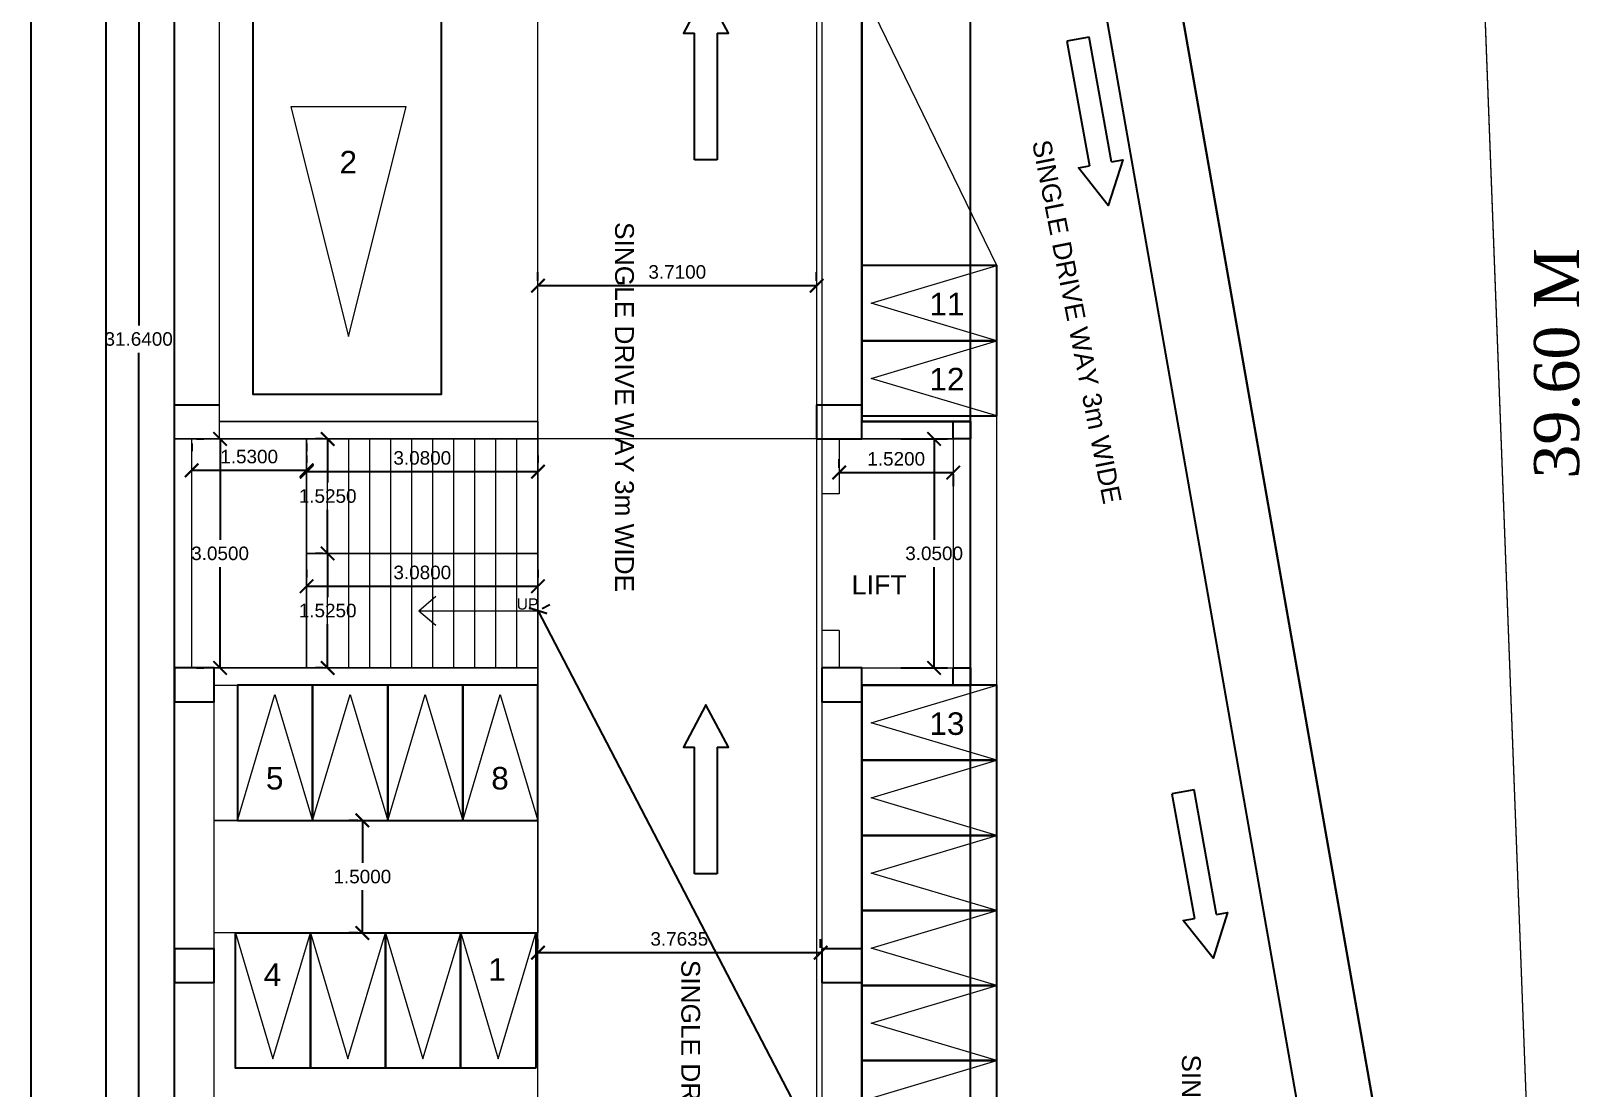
# Model space of a CAD drawing. Header units: metres. Extents: x -1559787 to -1559491, y 43492 to 43648.
# Drawn here: x -1559572.67 to -1559552.05, y 43614.97 to 43629.05 of the extents above; entities that cross this region are included whole.
import ezdxf

# ---------------------------------------------------------------- set-up
doc = ezdxf.new("R2010")
doc.units = ezdxf.units.M
doc.header["$LTSCALE"] = 750
doc.header["$MEASUREMENT"] = 0
doc.header["$PDMODE"] = 35
doc.header["$PDSIZE"] = 50
for name, pattern in [('Dashed', [0.75, 0.5, -0.25]), ('DOT2', [0.125, 0, -0.125]), ('PHANTOM2', [1.25, 0.625, -0.125, 0.125, -0.125, 0.125, -0.125])]:
    doc.linetypes.add(name, pattern=pattern)
doc.layers.get('0').update_dxf_attribs({"lineweight": 5})
doc.layers.get('Defpoints').update_dxf_attribs({"lineweight": 0})
for name, color, linetype, lineweight in [('AR_DIM WRK', 3, 'Continuous', 13), ('AS_AT_SITE', 6, 'Continuous', 5), ('BLK_1_FLR_0_BLT_UP_AREA_DEDUCT_EXISTING', 18, 'Continuous', 5), ('BLK_1_FLR_0_STAIR_1_FLIGHT_1', 7, 'Continuous', 0), ('BLK_1_FLR_0_STAIR_1_FLIGHT_2', 7, 'Continuous', 0), ('BLK_1_FLR_0_STAIR_1_LANDING_1', 7, 'Continuous', 0), ('BLK_1_FLR_0_STILT', 7, 'Continuous', 0), ('BLK_1_LVL_0_BLDG_FOOT_PRINT', 1, 'Continuous', 5), ('column', 242, 'Continuous', 25), ('DIST_EXIT', 7, 'Continuous', 5), ('DRIVE_WAY', 254, 'Continuous', 5), ('ED', 30, 'Continuous', 0), ('FMB_OR_PLR', 70, 'Continuous', 5), ('SUPER_IMPOSED', 5, 'Continuous', 5), ('TWO WHEELER', 8, 'Continuous', 13), ('TWO_WHEELER_DRIVE_WAY', 6, 'Continuous', 0)]:
    doc.layers.add(name, color=color, linetype=linetype, lineweight=lineweight)
for name, color, linetype in [('BLK_1_LVL_0_SIDE_SETBACK1', 171, 'Continuous'), ('BLK_1_LVL_0_SIDE_SETBACK2', 102, 'Continuous'), ('BLK_1_PROJECTED_BALCONY', 5, 'Continuous'), ('DRIVEWAY', 6, 'Continuous'), ('PLOT_BOUNDARY', 70, 'Continuous'), ('RWH', 130, 'Continuous')]:
    doc.layers.add(name, color=color, linetype=linetype)
doc.layers.add('PARKING_SLOT', color=30, linetype='Continuous', plot=False)
doc.layers.add('TWO_WHEELER_PARKING', color=2, linetype='Continuous', plot=False)
doc.styles.get("Standard").update_dxf_attribs({"font": 'arial.ttf'})
doc.styles.add('style4', font='BOOKOS.TTF', dxfattribs={"height": 300})
doc.dimstyles.get("Standard").update_dxf_attribs({"dimtxt": 0.18, "dimasz": 0.18, "dimexe": 0.18, "dimexo": 0.0625, "dimgap": 0.09, "dimtad": 1, "dimtih": 1, "dimtoh": 1, "dimdec": 4, "dimzin": 0, "dimdsep": 46, "dimtxsty": 'Standard', "dimblk": 'ARCHTICK', "dimcen": 0.09, "dimadec": 0, "dimazin": 0, "dimtfac": 1, "dimtdec": 4, "dimtofl": 0, "dimtmove": 0, "dimatfit": 3, "dimldrblk": 'ARCHTICK', "dimfxl": 0, "dimtolj": 1, "dimtzin": 0, "dimarcsym": 0})

# ---------------------------------------------------------------- blocks, each defined once
blk = doc.blocks.new('_ArchTick')
at = {"color": 0, "linetype": 'ByBlock', "const_width": 0.15}
blk.add_lwpolyline([(-0.5, -0.5), (0.5, 0.5)], dxfattribs=at)
blk = doc.blocks.new('*D63')
at = {"layer": 'Defpoints', "color": 0}
for p in [(-1559561.911, 43623.171), (-1559560.391, 43623.211), (-1559560.391, 43623.171)]:
    blk.add_point(p, dxfattribs=at)
at = {"layer": 'ED', "color": 0, "lineweight": -2}
for p, q in [((-1559561.911, 43623.233), (-1559561.911, 43623.351)), ((-1559561.911, 43623.171), (-1559560.391, 43623.171)), ((-1559560.391, 43623.148), (-1559560.391, 43622.991))]:
    blk.add_line(p, q, dxfattribs=at)
at = {"layer": 'ED', "color": 0, "lineweight": -2, "xscale": 0.18, "yscale": 0.18, "zscale": 0.18, "rotation": 180}
blk.add_blockref('_ArchTick', (-1559561.911, 43623.171), dxfattribs=at)
at = {"layer": 'ED', "color": 0, "lineweight": -2, "xscale": 0.18, "yscale": 0.18, "zscale": 0.18}
blk.add_blockref('_ArchTick', (-1559560.391, 43623.171), dxfattribs=at)
at = {"layer": 'ED', "color": 0, "insert": (-1559561.151, 43623.353), "char_height": 0.18, "attachment_point": 5}
blk.add_mtext('\\A1;1.5200', dxfattribs=at)
blk = doc.blocks.new('*D68')
at = {"layer": 'Defpoints', "color": 0}
for p in [(-1559561.151, 43623.619), (-1559561.151, 43620.569), (-1559560.646, 43620.569)]:
    blk.add_point(p, dxfattribs=at)
at = {"layer": 'ED', "color": 0, "lineweight": -2}
for p, q in [((-1559561.088, 43623.619), (-1559560.466, 43623.619)), ((-1559560.646, 43623.619), (-1559560.646, 43622.276)), ((-1559560.646, 43620.569), (-1559560.646, 43621.912)), ((-1559561.088, 43620.569), (-1559560.466, 43620.569))]:
    blk.add_line(p, q, dxfattribs=at)
at = {"layer": 'ED', "color": 0, "lineweight": -2, "xscale": 0.18, "yscale": 0.18, "zscale": 0.18}
for p, rotation in [((-1559560.646, 43623.619), 90), ((-1559560.646, 43620.569), 270)]:
    blk.add_blockref('_ArchTick', p, dxfattribs=dict(at, rotation=rotation))
at = {"layer": 'ED', "color": 0, "insert": (-1559560.646, 43622.094), "char_height": 0.18, "attachment_point": 5}
blk.add_mtext('\\A1;3.0500', dxfattribs=at)
blk = doc.blocks.new('*U60')
for p, q in [((0, -200), (0, 200)), ((0, 200), (2249, 200)), ((2249, -200), (0, -200))]:
    blk.add_line(p, q)
blk.add_lwpolyline([(2249, -200), (2249, -400), (3000, 0), (2249, 400), (2249, 200)])
blk = doc.blocks.new('*D71')
at = {"layer": 'Defpoints', "color": 0}
for p in [(-1559570.761, 43640.769), (-1559571.237, 43609.129), (-1559570.761, 43609.129)]:
    blk.add_point(p, dxfattribs=at)
at = {"layer": 'ED', "color": 0, "lineweight": -2}
for p, q in [((-1559570.823, 43640.769), (-1559571.417, 43640.769)), ((-1559571.237, 43640.769), (-1559571.237, 43625.131)), ((-1559571.237, 43609.129), (-1559571.237, 43624.767)), ((-1559570.823, 43609.129), (-1559571.417, 43609.129))]:
    blk.add_line(p, q, dxfattribs=at)
at = {"layer": 'ED', "color": 0, "lineweight": -2, "xscale": 0.18, "yscale": 0.18, "zscale": 0.18}
for p, rotation in [((-1559571.237, 43640.769), 90), ((-1559571.237, 43609.129), 270)]:
    blk.add_blockref('_ArchTick', p, dxfattribs=dict(at, rotation=rotation))
at = {"layer": 'ED', "color": 0, "insert": (-1559571.237, 43624.949), "char_height": 0.18, "attachment_point": 5}
blk.add_mtext('\\A1;31.6400', dxfattribs=at)
blk = doc.blocks.new('*D72')
at = {"layer": 'Defpoints', "color": 0}
for p in [(-1559565.921, 43625.66), (-1559565.921, 43625.66), (-1559562.211, 43625.66)]:
    blk.add_point(p, dxfattribs=at)
at = {"layer": 'ED', "color": 0, "lineweight": -2}
for p, q in [((-1559565.921, 43625.723), (-1559565.921, 43625.84)), ((-1559562.211, 43625.723), (-1559562.211, 43625.84)), ((-1559562.211, 43625.66), (-1559565.921, 43625.66))]:
    blk.add_line(p, q, dxfattribs=at)
at = {"layer": 'ED', "color": 0, "lineweight": -2, "xscale": 0.18, "yscale": 0.18, "zscale": 0.18, "rotation": 180}
blk.add_blockref('_ArchTick', (-1559565.921, 43625.66), dxfattribs=at)
at = {"layer": 'ED', "color": 0, "lineweight": -2, "xscale": 0.18, "yscale": 0.18, "zscale": 0.18}
blk.add_blockref('_ArchTick', (-1559562.211, 43625.66), dxfattribs=at)
at = {"layer": 'ED', "color": 0, "insert": (-1559564.066, 43625.842), "char_height": 0.18, "attachment_point": 5}
blk.add_mtext('\\A1;3.7100', dxfattribs=at)
blk = doc.blocks.new('*D73')
at = {"layer": 'Defpoints', "color": 0}
for p in [(-1559565.921, 43616.771), (-1559562.157, 43616.777), (-1559562.157, 43616.777)]:
    blk.add_point(p, dxfattribs=at)
at = {"layer": 'ED', "color": 0, "lineweight": -2}
for p, q in [((-1559565.921, 43616.833), (-1559565.921, 43616.957)), ((-1559562.157, 43616.84), (-1559562.157, 43616.957)), ((-1559565.921, 43616.777), (-1559562.157, 43616.777))]:
    blk.add_line(p, q, dxfattribs=at)
at = {"layer": 'ED', "color": 0, "lineweight": -2, "xscale": 0.18, "yscale": 0.18, "zscale": 0.18, "rotation": 180}
blk.add_blockref('_ArchTick', (-1559565.921, 43616.777), dxfattribs=at)
at = {"layer": 'ED', "color": 0, "lineweight": -2, "xscale": 0.18, "yscale": 0.18, "zscale": 0.18}
blk.add_blockref('_ArchTick', (-1559562.157, 43616.777), dxfattribs=at)
at = {"layer": 'ED', "color": 0, "insert": (-1559564.039, 43616.959), "char_height": 0.18, "attachment_point": 5}
blk.add_mtext('\\A1;3.7635', dxfattribs=at)
blk = doc.blocks.new('*D77')
at = {"layer": 'BLK_1_FLR_0_STAIR_1_FLIGHT_1', "color": 0, "linetype": 'DOT2', "lineweight": -2}
for p, q in [((-1559568.783, 43623.619), (-1559568.901, 43623.619)), ((-1559568.783, 43622.094), (-1559568.901, 43622.094))]:
    blk.add_line(p, q, dxfattribs=at)
at = {"layer": 'BLK_1_FLR_0_STAIR_1_FLIGHT_1', "color": 0, "linetype": 'PHANTOM2', "lineweight": -2}
for p, q in [((-1559568.721, 43623.619), (-1559568.721, 43623.038)), ((-1559568.721, 43622.094), (-1559568.721, 43622.675))]:
    blk.add_line(p, q, dxfattribs=at)
at = {"layer": 'Defpoints', "color": 0}
for p in [(-1559568.721, 43623.619), (-1559568.721, 43622.094), (-1559568.721, 43622.094)]:
    blk.add_point(p, dxfattribs=at)
at = {"layer": 'BLK_1_FLR_0_STAIR_1_FLIGHT_1', "color": 0, "lineweight": -2, "xscale": 0.18, "yscale": 0.18, "zscale": 0.18}
for p, rotation in [((-1559568.721, 43623.619), 90), ((-1559568.721, 43622.094), 270)]:
    blk.add_blockref('_ArchTick', p, dxfattribs=dict(at, rotation=rotation))
at = {"layer": 'BLK_1_FLR_0_STAIR_1_FLIGHT_1', "color": 0, "insert": (-1559568.721, 43622.857), "char_height": 0.18, "attachment_point": 5}
blk.add_mtext('\\A1;1.5250', dxfattribs=at)
blk = doc.blocks.new('*D78')
at = {"layer": 'BLK_1_FLR_0_STAIR_1_FLIGHT_1', "color": 0, "linetype": 'DOT2', "lineweight": -2}
for p, q in [((-1559569.001, 43623.4), (-1559569.001, 43623.003)), ((-1559565.921, 43623.4), (-1559565.921, 43623.003))]:
    blk.add_line(p, q, dxfattribs=at)
at = {"layer": 'BLK_1_FLR_0_STAIR_1_FLIGHT_1', "color": 0, "linetype": 'PHANTOM2', "lineweight": -2}
blk.add_line((-1559569.001, 43623.183), (-1559565.921, 43623.183), dxfattribs=at)
at = {"layer": 'Defpoints', "color": 0}
for p in [(-1559569.001, 43623.463), (-1559565.921, 43623.463), (-1559565.921, 43623.183)]:
    blk.add_point(p, dxfattribs=at)
at = {"layer": 'BLK_1_FLR_0_STAIR_1_FLIGHT_1', "color": 0, "lineweight": -2, "xscale": 0.18, "yscale": 0.18, "zscale": 0.18, "rotation": 180}
blk.add_blockref('_ArchTick', (-1559569.001, 43623.183), dxfattribs=at)
at = {"layer": 'BLK_1_FLR_0_STAIR_1_FLIGHT_1', "color": 0, "lineweight": -2, "xscale": 0.18, "yscale": 0.18, "zscale": 0.18}
blk.add_blockref('_ArchTick', (-1559565.921, 43623.183), dxfattribs=at)
at = {"layer": 'BLK_1_FLR_0_STAIR_1_FLIGHT_1', "color": 0, "insert": (-1559567.461, 43623.365), "char_height": 0.18, "attachment_point": 5}
blk.add_mtext('\\A1;3.0800', dxfattribs=at)
blk = doc.blocks.new('*D79')
at = {"layer": 'BLK_1_FLR_0_STAIR_1_FLIGHT_2', "color": 0, "linetype": 'DOT2', "lineweight": -2}
for p, q in [((-1559568.783, 43622.094), (-1559568.901, 43622.094)), ((-1559568.783, 43620.569), (-1559568.901, 43620.569))]:
    blk.add_line(p, q, dxfattribs=at)
at = {"layer": 'BLK_1_FLR_0_STAIR_1_FLIGHT_2', "color": 0, "linetype": 'PHANTOM2', "lineweight": -2}
for p, q in [((-1559568.721, 43622.094), (-1559568.721, 43621.513)), ((-1559568.721, 43620.569), (-1559568.721, 43621.15))]:
    blk.add_line(p, q, dxfattribs=at)
at = {"layer": 'Defpoints', "color": 0}
for p in [(-1559568.721, 43622.094), (-1559568.721, 43620.569), (-1559568.721, 43620.569)]:
    blk.add_point(p, dxfattribs=at)
at = {"layer": 'BLK_1_FLR_0_STAIR_1_FLIGHT_2', "color": 0, "lineweight": -2, "xscale": 0.18, "yscale": 0.18, "zscale": 0.18}
for p, rotation in [((-1559568.721, 43622.094), 90), ((-1559568.721, 43620.569), 270)]:
    blk.add_blockref('_ArchTick', p, dxfattribs=dict(at, rotation=rotation))
at = {"layer": 'BLK_1_FLR_0_STAIR_1_FLIGHT_2', "color": 0, "insert": (-1559568.721, 43621.332), "char_height": 0.18, "attachment_point": 5}
blk.add_mtext('\\A1;1.5250', dxfattribs=at)
blk = doc.blocks.new('*D80')
at = {"layer": 'BLK_1_FLR_0_STAIR_1_FLIGHT_2', "color": 0, "linetype": 'DOT2', "lineweight": -2}
for p, q in [((-1559569.001, 43621.875), (-1559569.001, 43621.478)), ((-1559565.921, 43621.875), (-1559565.921, 43621.478))]:
    blk.add_line(p, q, dxfattribs=at)
at = {"layer": 'BLK_1_FLR_0_STAIR_1_FLIGHT_2', "color": 0, "linetype": 'PHANTOM2', "lineweight": -2}
blk.add_line((-1559569.001, 43621.658), (-1559565.921, 43621.658), dxfattribs=at)
at = {"layer": 'Defpoints', "color": 0}
for p in [(-1559569.001, 43621.938), (-1559565.921, 43621.938), (-1559565.921, 43621.658)]:
    blk.add_point(p, dxfattribs=at)
at = {"layer": 'BLK_1_FLR_0_STAIR_1_FLIGHT_2', "color": 0, "lineweight": -2, "xscale": 0.18, "yscale": 0.18, "zscale": 0.18, "rotation": 180}
blk.add_blockref('_ArchTick', (-1559569.001, 43621.658), dxfattribs=at)
at = {"layer": 'BLK_1_FLR_0_STAIR_1_FLIGHT_2', "color": 0, "lineweight": -2, "xscale": 0.18, "yscale": 0.18, "zscale": 0.18}
blk.add_blockref('_ArchTick', (-1559565.921, 43621.658), dxfattribs=at)
at = {"layer": 'BLK_1_FLR_0_STAIR_1_FLIGHT_2', "color": 0, "insert": (-1559567.461, 43621.84), "char_height": 0.18, "attachment_point": 5}
blk.add_mtext('\\A1;3.0800', dxfattribs=at)
blk = doc.blocks.new('*D81')
at = {"layer": 'BLK_1_FLR_0_STAIR_1_LANDING_1', "color": 0, "linetype": 'DOT2', "lineweight": -2}
for p, q in [((-1559570.531, 43623.557), (-1559570.531, 43623.021)), ((-1559569.001, 43623.557), (-1559569.001, 43623.021))]:
    blk.add_line(p, q, dxfattribs=at)
at = {"layer": 'BLK_1_FLR_0_STAIR_1_LANDING_1', "color": 0, "linetype": 'PHANTOM2', "lineweight": -2}
blk.add_line((-1559570.531, 43623.201), (-1559569.001, 43623.201), dxfattribs=at)
at = {"layer": 'Defpoints', "color": 0}
for p in [(-1559570.531, 43623.619), (-1559569.001, 43623.619), (-1559569.001, 43623.201)]:
    blk.add_point(p, dxfattribs=at)
at = {"layer": 'BLK_1_FLR_0_STAIR_1_LANDING_1', "color": 0, "lineweight": -2, "xscale": 0.18, "yscale": 0.18, "zscale": 0.18, "rotation": 180}
blk.add_blockref('_ArchTick', (-1559570.531, 43623.201), dxfattribs=at)
at = {"layer": 'BLK_1_FLR_0_STAIR_1_LANDING_1', "color": 0, "lineweight": -2, "xscale": 0.18, "yscale": 0.18, "zscale": 0.18}
blk.add_blockref('_ArchTick', (-1559569.001, 43623.201), dxfattribs=at)
at = {"layer": 'BLK_1_FLR_0_STAIR_1_LANDING_1', "color": 0, "insert": (-1559569.766, 43623.383), "char_height": 0.18, "attachment_point": 5}
blk.add_mtext('\\A1;1.5300', dxfattribs=at)
blk = doc.blocks.new('*D82')
at = {"layer": 'BLK_1_FLR_0_STAIR_1_LANDING_1', "color": 0, "linetype": 'DOT2', "lineweight": -2}
for p, q in [((-1559570.468, 43623.619), (-1559569.973, 43623.619)), ((-1559570.468, 43620.569), (-1559569.973, 43620.569))]:
    blk.add_line(p, q, dxfattribs=at)
at = {"layer": 'BLK_1_FLR_0_STAIR_1_LANDING_1', "color": 0, "linetype": 'PHANTOM2', "lineweight": -2}
for p, q in [((-1559570.153, 43623.619), (-1559570.153, 43622.276)), ((-1559570.153, 43620.569), (-1559570.153, 43621.912))]:
    blk.add_line(p, q, dxfattribs=at)
at = {"layer": 'Defpoints', "color": 0}
for p in [(-1559570.531, 43623.619), (-1559570.531, 43620.569), (-1559570.153, 43620.569)]:
    blk.add_point(p, dxfattribs=at)
at = {"layer": 'BLK_1_FLR_0_STAIR_1_LANDING_1', "color": 0, "lineweight": -2, "xscale": 0.18, "yscale": 0.18, "zscale": 0.18}
for p, rotation in [((-1559570.153, 43623.619), 90), ((-1559570.153, 43620.569), 270)]:
    blk.add_blockref('_ArchTick', p, dxfattribs=dict(at, rotation=rotation))
at = {"layer": 'BLK_1_FLR_0_STAIR_1_LANDING_1', "color": 0, "insert": (-1559570.153, 43622.094), "char_height": 0.18, "attachment_point": 5}
blk.add_mtext('\\A1;3.0500', dxfattribs=at)
blk = doc.blocks.new('2WHEELER')
for points in [[(-1559565.078, 43630.218), (-1559565.078, 43629.218), (-1559563.278, 43629.218), (-1559563.278, 43630.218)], [(-1559564.953, 43629.716), (-1559563.278, 43630.218), (-1559563.278, 43629.218)]]:
    blk.add_lwpolyline(points, close=True)
blk = doc.blocks.new('*D239')
at = {"layer": 'Defpoints', "color": 0}
for p in [(-1559565.921, 43621.332), (-1559557.203, 43604.579), (-1559557.203, 43604.579)]:
    blk.add_point(p, dxfattribs=at)
at = {"layer": 'DIST_EXIT', "color": 0, "lineweight": -2}
for p, q in [((-1559565.921, 43621.332), (-1559561.657, 43613.137)), ((-1559565.865, 43621.36), (-1559565.761, 43621.415)), ((-1559557.203, 43604.579), (-1559561.468, 43612.773)), ((-1559557.148, 43604.608), (-1559557.044, 43604.662))]:
    blk.add_line(p, q, dxfattribs=at)
at = {"layer": 'DIST_EXIT', "color": 0, "lineweight": -2, "xscale": 0.18, "yscale": 0.18, "zscale": 0.18}
for p, rotation in [((-1559565.921, 43621.332), 117.4909494862119), ((-1559557.203, 43604.579), 297.490949486212)]:
    blk.add_blockref('_ArchTick', p, dxfattribs=dict(at, rotation=rotation))
at = {"layer": 'DIST_EXIT', "color": 0, "insert": (-1559561.562, 43612.955), "char_height": 0.18, "attachment_point": 5}
blk.add_mtext('\\A1;18.8849', dxfattribs=at)
blk = doc.blocks.new('*D240')
at = {"layer": 'Defpoints', "color": 0}
for p in [(-1559568.259, 43618.539), (-1559568.259, 43617.039), (-1559568.259, 43617.039)]:
    blk.add_point(p, dxfattribs=at)
at = {"layer": 'TWO_WHEELER_DRIVE_WAY', "color": 0, "lineweight": -2}
for p, q in [((-1559568.321, 43618.539), (-1559568.439, 43618.539)), ((-1559568.259, 43618.539), (-1559568.259, 43617.971)), ((-1559568.259, 43617.039), (-1559568.259, 43617.607)), ((-1559568.321, 43617.039), (-1559568.439, 43617.039))]:
    blk.add_line(p, q, dxfattribs=at)
at = {"layer": 'TWO_WHEELER_DRIVE_WAY', "color": 0, "lineweight": -2, "xscale": 0.18, "yscale": 0.18, "zscale": 0.18}
for p, rotation in [((-1559568.259, 43618.539), 90), ((-1559568.259, 43617.039), 270)]:
    blk.add_blockref('_ArchTick', p, dxfattribs=dict(at, rotation=rotation))
at = {"layer": 'TWO_WHEELER_DRIVE_WAY', "color": 0, "insert": (-1559568.259, 43617.789), "char_height": 0.18, "attachment_point": 5}
blk.add_mtext('\\A1;1.5000', dxfattribs=at)

msp = doc.modelspace()

# ---------------------------------------------------------------- linework, layer by layer
for p, q in [((-1559570.76088, 43609.12907), (-1559570.76088, 43640.76907)), ((-1559561.61088, 43623.61907), (-1559561.61088, 43640.76907)), ((-1559570.76088, 43624.06907), (-1559570.76088, 43623.61907)), ((-1559570.16088, 43623.61907), (-1559570.16088, 43624.06907)), ((-1559570.15088, 43623.84907), (-1559565.92088, 43623.84907)), ((-1559565.92088, 43623.84907), (-1559565.92088, 43623.61907)), ((-1559561.61088, 43623.84907), (-1559560.16088, 43623.84907)), ((-1559560.16088, 43623.84907), (-1559560.16088, 43620.33907)), ((-1559570.76088, 43623.61907), (-1559565.92088, 43623.61907)), ((-1559570.76088, 43623.61907), (-1559570.16088, 43623.61907)), ((-1559570.53088, 43620.56907), (-1559570.53088, 43623.61907)), ((-1559569.00088, 43620.56907), (-1559569.00088, 43623.61907)), ((-1559568.72088, 43620.56907), (-1559568.72088, 43623.61907)), ((-1559568.44088, 43620.56907), (-1559568.44088, 43623.61907)), ((-1559568.16088, 43620.56907), (-1559568.16088, 43623.61907)), ((-1559567.88088, 43620.56907), (-1559567.88088, 43623.61907)), ((-1559567.60088, 43620.56907), (-1559567.60088, 43623.61907)), ((-1559567.32088, 43620.56907), (-1559567.32088, 43623.61907)), ((-1559567.04088, 43620.56907), (-1559567.04088, 43623.61907)), ((-1559566.76088, 43620.56907), (-1559566.76088, 43623.61907)), ((-1559566.48088, 43620.56907), (-1559566.48088, 43623.61907)), ((-1559566.20088, 43620.56907), (-1559566.20088, 43623.61907)), ((-1559565.92088, 43620.56907), (-1559565.92088, 43623.61907)), ((-1559562.14088, 43623.61907), (-1559562.14088, 43622.88907)), ((-1559562.14088, 43623.61907), (-1559562.14088, 43609.43407)), ((-1559561.91088, 43623.61907), (-1559560.39088, 43623.61907)), ((-1559561.91088, 43623.61907), (-1559561.91088, 43622.88907)), ((-1559560.39088, 43623.61907), (-1559560.39088, 43620.56907)), ((-1559561.91088, 43622.88907), (-1559562.14088, 43622.88907)), ((-1559569.00088, 43622.09407), (-1559565.92088, 43622.09407)), ((-1559567.50657, 43621.33157), (-1559567.27943, 43621.52455)), ((-1559567.50657, 43621.33157), (-1559565.92088, 43621.33157)), ((-1559567.50657, 43621.33157), (-1559567.27943, 43621.1386)), ((-1559562.14088, 43621.06907), (-1559562.14088, 43620.56907)), ((-1559561.91088, 43621.06907), (-1559562.14088, 43621.06907)), ((-1559561.91088, 43621.06907), (-1559561.91088, 43620.56907)), ((-1559570.53088, 43620.56907), (-1559565.92088, 43620.56907)), ((-1559570.23088, 43609.57907), (-1559570.23088, 43620.56907)), ((-1559565.92088, 43620.56907), (-1559565.92088, 43620.33907)), ((-1559561.91088, 43620.56907), (-1559560.39088, 43620.56907)), ((-1559561.61088, 43620.56907), (-1559561.61088, 43609.12907)), ((-1559570.23088, 43620.33907), (-1559565.92088, 43620.33907)), ((-1559561.61088, 43620.33907), (-1559560.16088, 43620.33907)), ((-1559565.92088, 43618.53907), (-1559570.23088, 43618.53907)), ((-1559565.92088, 43617.03907), (-1559570.23088, 43617.03907))]:
    msp.add_line(p, q)
at = {"linetype": 'Dashed'}
msp.add_line((-1559560.16088, 43636.65665), (-1559560.16088, 43623.84907), dxfattribs=at)
for points in [[(-1559552.37088, 43604.57907), (-1559553.87375, 43644.15055), (-1559572.67088, 43644.47907), (-1559572.67088, 43604.57907)], [(-1559553.01088, 43604.57907), (-1559559.32264, 43640.55966), (-1559559.26088, 43643.81907), (-1559572.67088, 43643.81907), (-1559572.67088, 43604.57907)], [(-1559568.4424, 43624.98104), (-1559567.67508, 43628.04212), (-1559569.20972, 43628.04212)], [(-1559560.39088, 43620.56907), (-1559560.39088, 43620.33907), (-1559560.16088, 43620.33907), (-1559560.16088, 43620.56907)], [(-1559560.39088, 43620.56907), (-1559560.39088, 43620.33907), (-1559560.16088, 43620.33907), (-1559560.16088, 43620.56907)]]:
    msp.add_lwpolyline(points, close=True)
at = {"layer": 'AR_DIM WRK'}
for p, q in [((-1559572.67088, 43644.47907), (-1559572.67088, 43604.57907)), ((-1559552.37088, 43604.57907), (-1559553.87375, 43644.15055))]:
    msp.add_line(p, q, dxfattribs=at)
at = {"layer": 'AS_AT_SITE'}
msp.add_lwpolyline([(-1559553.01088, 43604.57907), (-1559559.32264, 43640.55966), (-1559559.26088, 43643.81907), (-1559572.67088, 43643.81907), (-1559572.67088, 43604.57907)], close=True, dxfattribs=at)
at = {"layer": 'BLK_1_FLR_0_BLT_UP_AREA_DEDUCT_EXISTING'}
msp.add_lwpolyline([(-1559570.76088, 43640.76907), (-1559560.81895, 43640.76907), (-1559560.82512, 43640.44321), (-1559560.16088, 43636.65665), (-1559560.16088, 43623.61907), (-1559570.76088, 43623.61907)], close=True, dxfattribs=at)
at = {"layer": 'BLK_1_FLR_0_STAIR_1_FLIGHT_1'}
msp.add_lwpolyline([(-1559569.00088, 43623.61907), (-1559565.92088, 43623.61907), (-1559565.92088, 43622.09407), (-1559569.00088, 43622.09407)], close=True, dxfattribs=at)
at = {"layer": 'BLK_1_FLR_0_STAIR_1_FLIGHT_2'}
msp.add_lwpolyline([(-1559565.92088, 43622.09407), (-1559569.00088, 43622.09407), (-1559569.00088, 43620.56907), (-1559565.92088, 43620.56907)], close=True, dxfattribs=at)
at = {"layer": 'BLK_1_FLR_0_STAIR_1_LANDING_1'}
msp.add_lwpolyline([(-1559570.53088, 43623.61907), (-1559569.00088, 43623.61907), (-1559569.00088, 43620.56907), (-1559570.53088, 43620.56907)], close=True, dxfattribs=at)
at = {"layer": 'BLK_1_FLR_0_STILT'}
for points in [[(-1559570.16088, 43640.31907), (-1559562.14088, 43640.31907), (-1559562.14088, 43609.12907), (-1559570.23088, 43609.12907), (-1559570.23088, 43620.33907), (-1559565.92088, 43620.33907), (-1559565.92088, 43623.84907), (-1559570.16088, 43623.84907)], [(-1559570.53088, 43623.61907), (-1559565.92088, 43623.61907), (-1559565.92088, 43620.56907), (-1559570.53088, 43620.56907)]]:
    msp.add_lwpolyline(points, close=True, dxfattribs=at)
at = {"layer": 'BLK_1_LVL_0_BLDG_FOOT_PRINT'}
msp.add_lwpolyline([(-1559570.76088, 43640.76907), (-1559561.61088, 43640.76907), (-1559561.61088, 43624.06907), (-1559561.61088, 43624.06907), (-1559561.61088, 43623.84907), (-1559560.16088, 43623.84907), (-1559560.16088, 43620.33907), (-1559561.61088, 43620.33907), (-1559561.61088, 43609.12907), (-1559570.76088, 43609.12907), (-1559570.76088, 43620.33907), (-1559570.76088, 43623.84907)], close=True, dxfattribs=at)
at = {"layer": 'BLK_1_LVL_0_SIDE_SETBACK1'}
msp.add_lwpolyline([(-1559561.61094, 43640.76907), (-1559560.16088, 43640.76907), (-1559559.3195, 43640.72565), (-1559559.32264, 43640.55966), (-1559553.80905, 43609.12907), (-1559561.61088, 43609.12907), (-1559561.61088, 43620.33907), (-1559560.16088, 43620.33907), (-1559560.16087, 43623.84907), (-1559561.61088, 43623.84907), (-1559561.61088, 43640.31907)], close=True, dxfattribs=at)
at = {"layer": 'BLK_1_LVL_0_SIDE_SETBACK2', "linetype": 'ByBlock'}
msp.add_lwpolyline([(-1559570.76088, 43640.76907), (-1559572.67088, 43640.76907), (-1559572.67088, 43609.12907), (-1559570.76088, 43609.12907)], close=True, dxfattribs=at)
at = {"layer": 'BLK_1_PROJECTED_BALCONY'}
for points in [[(-1559560.16054, 43640.76907), (-1559561.61088, 43640.76907), (-1559561.61088, 43623.84907), (-1559560.16087, 43623.84907)], [(-1559560.16088, 43620.33907), (-1559561.61088, 43620.33907), (-1559561.61088, 43609.12907), (-1559560.16088, 43609.12907)]]:
    msp.add_lwpolyline(points, close=True, dxfattribs=at)
at = {"layer": 'column'}
msp.add_line((-1559570.16088, 43624.06907), (-1559570.76088, 43624.06907), dxfattribs=at)
for points in [[(-1559561.61088, 43623.61907), (-1559561.61088, 43624.06907), (-1559562.21088, 43624.06907), (-1559562.21088, 43623.61907)], [(-1559560.39088, 43623.61907), (-1559560.39088, 43623.84907), (-1559560.16088, 43623.84907), (-1559560.16088, 43623.61907)], [(-1559570.76088, 43620.56907), (-1559570.76088, 43620.11907), (-1559570.23088, 43620.11907), (-1559570.23088, 43620.56907)], [(-1559562.14088, 43620.56907), (-1559562.14088, 43620.11907), (-1559561.61088, 43620.11907), (-1559561.61088, 43620.56907)], [(-1559560.39088, 43620.33907), (-1559560.39088, 43620.56907), (-1559560.16088, 43620.56907), (-1559560.16088, 43620.33907)], [(-1559570.76088, 43616.82741), (-1559570.76088, 43616.37741), (-1559570.23088, 43616.37741), (-1559570.23088, 43616.82741)], [(-1559562.14088, 43616.82741), (-1559562.14088, 43616.37741), (-1559561.61088, 43616.37741), (-1559561.61088, 43616.82741)]]:
    msp.add_lwpolyline(points, close=True, dxfattribs=at)
at = {"layer": 'DRIVE_WAY', "color": 254}
for points in [[(-1559562.21088, 43634.75907), (-1559558.3051, 43634.75907), (-1559553.01088, 43604.57907), (-1559558.89601, 43604.57907), (-1559558.89601, 43610.33907), (-1559559.81088, 43610.33907), (-1559559.81088, 43620.33907), (-1559559.81088, 43625.92724), (-1559561.61088, 43629.62907), (-1559562.21088, 43629.62907)], [(-1559565.92088, 43629.20907), (-1559562.21088, 43629.20907), (-1559562.21088, 43609.12907), (-1559565.92088, 43609.12907), (-1559565.92088, 43617.03907), (-1559565.92088, 43617.03907), (-1559565.92088, 43618.53907), (-1559565.92088, 43618.53907)]]:
    msp.add_lwpolyline(points, close=True, dxfattribs=at)
at = {"layer": 'FMB_OR_PLR'}
msp.add_lwpolyline([(-1559552.37088, 43604.57907), (-1559553.87375, 43644.15055), (-1559572.67088, 43644.47907), (-1559572.67088, 43604.57907)], close=True, dxfattribs=at)
at = {"layer": 'PARKING_SLOT', "linetype": 'Continuous'}
msp.add_lwpolyline([(-1559569.71088, 43629.20907), (-1559567.21088, 43629.20907), (-1559567.21088, 43624.20907), (-1559569.71088, 43624.20907)], close=True, dxfattribs=at)
at = {"layer": 'PLOT_BOUNDARY'}
msp.add_lwpolyline([(-1559553.01088, 43604.57907), (-1559559.32264, 43640.55966), (-1559559.26088, 43643.81907), (-1559572.67088, 43643.81907), (-1559572.67088, 43604.57907)], close=True, dxfattribs=at)
at = {"layer": 'RWH'}
msp.add_lwpolyline([(-1559569.65567, 43604.57907), (-1559569.65567, 43605.57907), (-1559571.67088, 43605.57907), (-1559571.67088, 43642.81907), (-1559560.28001, 43642.81907), (-1559560.32429, 43640.48202), (-1559554.02615, 43604.57907), (-1559553.01088, 43604.57907), (-1559559.32264, 43640.55966), (-1559559.26088, 43643.81907), (-1559572.67088, 43643.81907), (-1559572.67088, 43604.57907)], close=True, dxfattribs=at)
at = {"layer": 'SUPER_IMPOSED'}
msp.add_lwpolyline([(-1559553.01088, 43604.57907), (-1559559.32264, 43640.55966), (-1559559.26088, 43643.81907), (-1559572.67088, 43643.81907), (-1559572.67088, 43604.57907)], close=True, dxfattribs=at)
at = {"layer": 'TWO_WHEELER_DRIVE_WAY'}
msp.add_lwpolyline([(-1559570.23088, 43618.53907), (-1559565.92088, 43618.53907), (-1559565.92088, 43617.03907), (-1559570.23088, 43617.03907)], close=True, dxfattribs=at)
at = {"layer": 'TWO_WHEELER_PARKING', "linetype": 'Continuous'}
for points in [[(-1559561.61088, 43625.92724), (-1559561.61088, 43624.92724), (-1559559.81088, 43624.92724), (-1559559.81088, 43625.92724)], [(-1559561.61088, 43624.92724), (-1559561.61088, 43623.92724), (-1559559.81088, 43623.92724), (-1559559.81088, 43624.92724)], [(-1559568.92088, 43620.33907), (-1559569.92088, 43620.33907), (-1559569.92088, 43618.53907), (-1559568.92088, 43618.53907)], [(-1559567.92088, 43620.33907), (-1559568.92088, 43620.33907), (-1559568.92088, 43618.53907), (-1559567.92088, 43618.53907)], [(-1559566.92088, 43620.33907), (-1559567.92088, 43620.33907), (-1559567.92088, 43618.53907), (-1559566.92088, 43618.53907)], [(-1559565.92088, 43620.33907), (-1559566.92088, 43620.33907), (-1559566.92088, 43618.53907), (-1559565.92088, 43618.53907)], [(-1559561.61088, 43620.33907), (-1559561.61088, 43619.33907), (-1559559.81088, 43619.33907), (-1559559.81088, 43620.33907)], [(-1559561.61088, 43619.33907), (-1559561.61088, 43618.33907), (-1559559.81088, 43618.33907), (-1559559.81088, 43619.33907)], [(-1559561.61088, 43618.33907), (-1559561.61088, 43617.33907), (-1559559.81088, 43617.33907), (-1559559.81088, 43618.33907)], [(-1559561.61088, 43617.33907), (-1559561.61088, 43616.33907), (-1559559.81088, 43616.33907), (-1559559.81088, 43617.33907)], [(-1559568.95007, 43615.23907), (-1559569.95007, 43615.23907), (-1559569.95007, 43617.03907), (-1559568.95007, 43617.03907)], [(-1559567.95007, 43615.23907), (-1559568.95007, 43615.23907), (-1559568.95007, 43617.03907), (-1559567.95007, 43617.03907)], [(-1559566.95007, 43615.23907), (-1559567.95007, 43615.23907), (-1559567.95007, 43617.03907), (-1559566.95007, 43617.03907)], [(-1559565.95007, 43615.23907), (-1559566.95007, 43615.23907), (-1559566.95007, 43617.03907), (-1559565.95007, 43617.03907)], [(-1559561.61088, 43616.33907), (-1559561.61088, 43615.33907), (-1559559.81088, 43615.33907), (-1559559.81088, 43616.33907)], [(-1559561.61088, 43615.33907), (-1559561.61088, 43614.33907), (-1559559.81088, 43614.33907), (-1559559.81088, 43615.33907)]]:
    msp.add_lwpolyline(points, close=True, dxfattribs=at)

# ---------------------------------------------------------------- block references
at = {"layer": 'DRIVEWAY', "yscale": 0.00075, "zscale": 0.00075}
for p, xscale, rotation in [((-1559563.68488, 43627.33813), 0.00075, 90), ((-1559558.73117, 43628.94176), -0.00075, 100.2596067075071), ((-1559563.68488, 43617.82673), 0.00075, 90), ((-1559557.33357, 43618.91944), -0.00075, 100.2596067075071)]:
    msp.add_blockref('*U60', p, dxfattribs=dict(at, xscale=xscale, rotation=rotation))
at = {"layer": 'TWO WHEELER'}
for p in [(3.46709, -4.29046), (3.46709, -5.29046), (3.46709, -9.87862), (3.46709, -10.87862), (3.46709, -11.87862), (3.46709, -12.87862), (3.46709, -13.87862), (3.46709, -14.87862)]:
    msp.add_blockref('2WHEELER', p, dxfattribs=at)
at = {"layer": 'TWO WHEELER', "rotation": 270}
for p in [(-1603199.13857, -1515944.7389), (-1603198.13857, -1515944.7389), (-1603197.13857, -1515944.7389), (-1603196.13857, -1515944.7389)]:
    msp.add_blockref('2WHEELER', p, dxfattribs=at)
at = {"layer": 'TWO WHEELER', "xscale": -1, "rotation": 270}
for p in [(-1603199.16776, 1603180.31704), (-1603198.16776, 1603180.31704), (-1603197.16776, 1603180.31704), (-1603196.16776, 1603180.31704)]:
    msp.add_blockref('2WHEELER', p, dxfattribs=at)

# ---------------------------------------------------------------- texts
at = {"color": 4}
for s, height, p in [('2', 0.3, (-1559568.56259, 43627.15543)), ('11', 0.3, (-1559560.7086, 43625.26544)), ('12', 0.3, (-1559560.7086, 43624.26544)), ('LIFT', 0.255556, (-1559561.74472, 43621.54831)), ('13', 0.3, (-1559560.7086, 43619.67728)), ('5', 0.3, (-1559569.54261, 43618.94976)), ('8', 0.3, (-1559566.54261, 43618.94976)), ('1', 0.3, (-1559566.58264, 43616.40286)), ('4', 0.3, (-1559569.5718, 43616.33311))]:
    msp.add_text(s, height=height, dxfattribs=at).set_placement(p)
for rotation, p in [(281.140906, (-1559559.34344, 43627.57299)), (270, (-1559564.89345, 43626.50745)), (270, (-1559564.01233, 43616.68062)), (270, (-1559557.34614, 43615.42121))]:
    msp.add_text('SINGLE DRIVE WAY 3m WIDE', height=0.25, rotation=rotation).set_placement(p)
at = {"style": 'style4'}
msp.add_text('39.60 M', height=0.6, rotation=90, dxfattribs=at).set_placement((-1559552.05956, 43623.08985))
msp.add_text('UP', height=0.15).set_placement((-1559566.20484, 43621.34582))

# ---------------------------------------------------------------- dimensions: what is measured, and where the dimension line sits
at = {"layer": 'BLK_1_FLR_0_STAIR_1_FLIGHT_1'}
dim = msp.add_linear_dim(base=(-1559568.72088, 43622.09407), p1=(-1559568.72088, 43623.61907), p2=(-1559568.72088, 43622.09407), angle=90, dimstyle='Standard', override={"dimfxl": 0, "dimarcsym": 2}, dxfattribs=at)
dim.commit()
dim.dimension.update_dxf_attribs({"geometry": '*D77', "text_midpoint": (-1559568.72088, 43622.85657)})
dim = msp.add_linear_dim(base=(-1559565.92088, 43623.18261), p1=(-1559569.00088, 43623.46296), p2=(-1559565.92088, 43623.46296), dimstyle='Standard', override={"dimfxl": 0, "dimarcsym": 2}, dxfattribs=at)
dim.commit()
dim.dimension.update_dxf_attribs({"geometry": '*D78', "text_midpoint": (-1559567.46088, 43623.36458)})
at = {"layer": 'BLK_1_FLR_0_STAIR_1_FLIGHT_2'}
dim = msp.add_linear_dim(base=(-1559568.72088, 43620.56907), p1=(-1559568.72088, 43622.09407), p2=(-1559568.72088, 43620.56907), angle=90, dimstyle='Standard', override={"dimfxl": 0, "dimarcsym": 2}, dxfattribs=at)
dim.commit()
dim.dimension.update_dxf_attribs({"geometry": '*D79', "text_midpoint": (-1559568.72088, 43621.33157)})
dim = msp.add_linear_dim(base=(-1559565.92088, 43621.65761), p1=(-1559569.00088, 43621.93796), p2=(-1559565.92088, 43621.93796), dimstyle='Standard', override={"dimfxl": 0, "dimarcsym": 2}, dxfattribs=at)
dim.commit()
dim.dimension.update_dxf_attribs({"geometry": '*D80', "text_midpoint": (-1559567.46088, 43621.83958)})
at = {"layer": 'BLK_1_FLR_0_STAIR_1_LANDING_1'}
dim = msp.add_linear_dim(base=(-1559570.15273, 43620.56907), p1=(-1559570.53088, 43623.61907), p2=(-1559570.53088, 43620.56907), angle=90, dimstyle='Standard', override={"dimfxl": 0, "dimarcsym": 2}, dxfattribs=at)
dim.commit()
dim.dimension.update_dxf_attribs({"geometry": '*D82', "text_midpoint": (-1559570.15273, 43622.09407)})
dim = msp.add_linear_dim(base=(-1559569.00088, 43623.20095), p1=(-1559570.53088, 43623.61907), p2=(-1559569.00088, 43623.61907), dimstyle='Standard', override={"dimfxl": 0, "dimarcsym": 2}, dxfattribs=at)
dim.commit()
dim.dimension.update_dxf_attribs({"geometry": '*D81', "text_midpoint": (-1559569.76588, 43623.38292)})
at = {"layer": 'DIST_EXIT'}
dim = msp.add_aligned_dim(p1=(-1559565.92088, 43621.33157), p2=(-1559557.20344, 43604.57907), distance=0, dimstyle='Standard', dxfattribs=at)
dim.commit()
dim.dimension.update_dxf_attribs({"geometry": '*D239', "text_midpoint": (-1559561.56216, 43612.95532)})
at = {"layer": 'ED'}
for base, p1, p2, picture, middle in [((-1559571.23729, 43609.12907), (-1559570.76088, 43640.76907), (-1559570.76088, 43609.12907), '*D71', (-1559571.23729, 43624.94907)), ((-1559560.6458, 43620.56907), (-1559561.15088, 43623.61907), (-1559561.15088, 43620.56907), '*D68', (-1559560.6458, 43622.09407))]:
    dim = msp.add_linear_dim(base=base, p1=p1, p2=p2, angle=90, dimstyle='Standard', override={"dimtmove": 1, "dimfxl": 5}, dxfattribs=at)
    dim.commit()
    dim.dimension.update_dxf_attribs({"geometry": picture, "text_midpoint": middle})
for base, p1, p2, picture, middle in [((-1559565.92088, 43625.66014), (-1559562.21088, 43625.66014), (-1559565.92088, 43625.66014), '*D72', (-1559564.06588, 43625.8421)), ((-1559560.39088, 43623.17084), (-1559561.91088, 43623.17084), (-1559560.39088, 43623.21085), '*D63', (-1559561.15088, 43623.35274)), ((-1559562.1574, 43616.77714), (-1559565.92088, 43616.77056), (-1559562.1574, 43616.77714), '*D73', (-1559564.03914, 43616.95911))]:
    dim = msp.add_linear_dim(base=base, p1=p1, p2=p2, dimstyle='Standard', override={"dimtmove": 1, "dimfxl": 5}, dxfattribs=at)
    dim.commit()
    dim.dimension.update_dxf_attribs({"geometry": picture, "text_midpoint": middle})
at = {"layer": 'TWO_WHEELER_DRIVE_WAY'}
dim = msp.add_linear_dim(base=(-1559568.25883, 43617.03907), p1=(-1559568.25883, 43618.53907), p2=(-1559568.25883, 43617.03907), angle=90, dimstyle='Standard', override={"dimtmove": 1, "dimfxl": 5}, dxfattribs=at)
dim.commit()
dim.dimension.update_dxf_attribs({"geometry": '*D240', "text_midpoint": (-1559568.25883, 43617.78907)})

doc.saveas('drawing.dxf')
